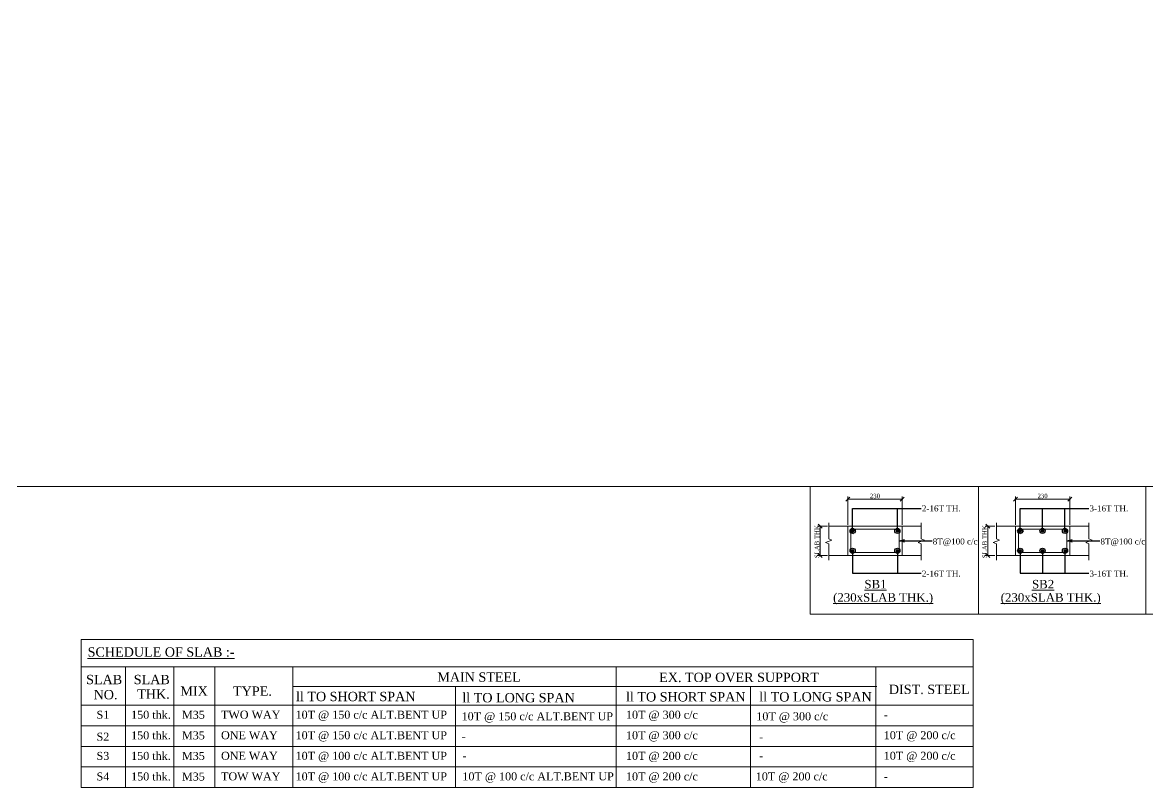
# Model space of a CAD drawing. Header units: millimetres. Extents: x 9781889 to 10654170, y -7832723 to -7608561.
# Drawn here: x 9852249 to 9894432, y -7830743 to -7802073 of the extents above; entities that cross this region are included whole.
import ezdxf

# ---------------------------------------------------------------- set-up
doc = ezdxf.new("R2010")
doc.units = ezdxf.units.MM
doc.header["$LTSCALE"] = 10
doc.header["$PDMODE"] = 3
doc.linetypes.add('HIDDEN', pattern=[0.375, 0.25, -0.125])
for name, color, linetype, lineweight in [('S-CUT OUT LINE', 9, 'Continuous', 0), ('S-DIM L.S.', 7, 'Continuous', 0), ('S-L.S.SECTION', 5, 'Continuous', 0), ('S-L.S.SLAB LINE', 252, 'HIDDEN', 0), ('S-SECTION MARK', 7, 'Continuous', 0), ('S-SHEET', 251, 'Continuous', 0), ('S-STEEL-1', 1, 'Continuous', 0), ('S-TEXT', 7, 'Continuous', 0), ('S-TEXT L.S. BEAM NO.', 30, 'Continuous', 0), ('S-TEXT. L.S.', 7, 'Continuous', 0)]:
    doc.layers.add(name, color=color, linetype=linetype, lineweight=lineweight)
doc.styles.get("Standard").update_dxf_attribs({"font": 'arial.ttf'})
doc.styles.add('TEXT', font='times.ttf')
doc.dimstyles.new('SETU_1', dxfattribs={"dimtxt": 200, "dimasz": 150, "dimexe": 100, "dimexo": 50, "dimgap": 35, "dimtad": 1, "dimdec": 0, "dimzin": 0, "dimdsep": 46, "dimtxsty": 'Standard', "dimblk": 'OBLIQUE', "dimcen": 150, "dimdle": 25, "dimclrd": 256, "dimclre": 7, "dimclrt": 256, "dimadec": 0, "dimazin": 0, "dimtfac": 1, "dimtdec": 0, "dimtofl": 0, "dimtmove": 1, "dimatfit": 3, "dimfxl": 1, "dimtolj": 1, "dimtzin": 0, "dimlwd": -1, "dimlwe": 5, "dimarcsym": 1})
doc.dimstyles.get("Standard").update_dxf_attribs({"dimtxt": 0.18, "dimasz": 0.18, "dimexe": 0.18, "dimexo": 0.0625, "dimgap": 0.09, "dimtad": 0, "dimtih": 1, "dimtoh": 1, "dimdec": 4, "dimzin": 0, "dimdsep": 46, "dimtxsty": 'Standard', "dimcen": 0.09, "dimadec": 0, "dimazin": 0, "dimtfac": 1, "dimtdec": 4, "dimtofl": 0, "dimtmove": 0, "dimatfit": 3, "dimfxl": 1, "dimtolj": 1, "dimtzin": 0, "dimarcsym": 0})

# ---------------------------------------------------------------- blocks, each defined once
blk = doc.blocks.new('_Oblique')
at = {"color": 0, "linetype": 'ByBlock', "lineweight": -2}
blk.add_line((-0.5, -0.5), (0.5, 0.5), dxfattribs=at)
blk = doc.blocks.new('*D1283')
at = {"layer": 'Defpoints', "color": 0, "transparency": 16777216}
for p in [(9882161, -7820945), (9882480, -7820945), (9882480, -7822052)]:
    blk.add_point(p, dxfattribs=at)
at = {"layer": 'S-DIM L.S.', "color": 7, "lineweight": 5, "transparency": 16777216}
for p, q in [((9882430, -7820945), (9882061, -7820945)), ((9882430, -7822052), (9882061, -7822052))]:
    blk.add_line(p, q, dxfattribs=at)
at = {"layer": 'S-DIM L.S.', "color": 7, "transparency": 16777216}
blk.add_line((9882161, -7822077), (9882161, -7820920), dxfattribs=at)
at = {"layer": 'S-DIM L.S.', "color": 7, "transparency": 16777216, "xscale": 150, "yscale": 150, "zscale": 150}
for p, rotation in [((9882161, -7820945), 90), ((9882161, -7822052), 270)]:
    blk.add_blockref('_Oblique', p, dxfattribs=dict(at, rotation=rotation))
at = {"layer": 'S-DIM L.S.', "color": 7, "transparency": 16777216, "insert": (9882041, -7821498), "char_height": 200, "attachment_point": 5, "rotation": 90, "style": 'TEXT'}
blk.add_mtext('\\A1;{\\A1;\\H0.82645x;SLAB THK.}', dxfattribs=at)
blk = doc.blocks.new('*D1284')
at = {"layer": 'Defpoints', "color": 0, "transparency": 16777216}
for p in [(9885233, -7819939), (9883196, -7820945), (9885233, -7820945)]:
    blk.add_point(p, dxfattribs=at)
at = {"layer": 'S-DIM L.S.', "color": 7, "lineweight": 5, "transparency": 16777216}
for p, q in [((9883196, -7820895), (9883196, -7819839)), ((9885233, -7820895), (9885233, -7819839))]:
    blk.add_line(p, q, dxfattribs=at)
at = {"layer": 'S-DIM L.S.', "color": 7, "transparency": 16777216}
blk.add_line((9883171, -7819939), (9885258, -7819939), dxfattribs=at)
at = {"layer": 'S-DIM L.S.', "color": 7, "transparency": 16777216, "xscale": 150, "yscale": 150, "zscale": 150, "rotation": 180}
blk.add_blockref('_Oblique', (9883196, -7819939), dxfattribs=at)
at = {"layer": 'S-DIM L.S.', "color": 7, "transparency": 16777216, "xscale": 150, "yscale": 150, "zscale": 150}
blk.add_blockref('_Oblique', (9885233, -7819939), dxfattribs=at)
at = {"layer": 'S-DIM L.S.', "color": 7, "transparency": 16777216, "insert": (9884214, -7819819), "char_height": 200, "attachment_point": 5, "style": 'TEXT'}
blk.add_mtext('\\A1;{\\A1;\\H0.82645x;230}', dxfattribs=at)
blk = doc.blocks.new('*D1285')
at = {"layer": 'Defpoints', "color": 0, "transparency": 16777216}
for p in [(9888445, -7820945), (9888764, -7820945), (9888764, -7822052)]:
    blk.add_point(p, dxfattribs=at)
at = {"layer": 'S-DIM L.S.', "color": 7, "lineweight": 5, "transparency": 16777216}
for p, q in [((9888714, -7820945), (9888345, -7820945)), ((9888714, -7822052), (9888345, -7822052))]:
    blk.add_line(p, q, dxfattribs=at)
at = {"layer": 'S-DIM L.S.', "color": 7, "transparency": 16777216}
blk.add_line((9888445, -7822077), (9888445, -7820920), dxfattribs=at)
at = {"layer": 'S-DIM L.S.', "color": 7, "transparency": 16777216, "xscale": 150, "yscale": 150, "zscale": 150}
for p, rotation in [((9888445, -7820945), 90), ((9888445, -7822052), 270)]:
    blk.add_blockref('_Oblique', p, dxfattribs=dict(at, rotation=rotation))
at = {"layer": 'S-DIM L.S.', "color": 7, "transparency": 16777216, "insert": (9888326, -7821498), "char_height": 200, "attachment_point": 5, "rotation": 90, "style": 'TEXT'}
blk.add_mtext('\\A1;{\\A1;\\H0.82645x;SLAB THK.}', dxfattribs=at)
blk = doc.blocks.new('*D1286')
at = {"layer": 'Defpoints', "color": 0, "transparency": 16777216}
for p in [(9891517, -7819939), (9889480, -7820945), (9891517, -7820945)]:
    blk.add_point(p, dxfattribs=at)
at = {"layer": 'S-DIM L.S.', "color": 7, "lineweight": 5, "transparency": 16777216}
for p, q in [((9889480, -7820895), (9889480, -7819839)), ((9891517, -7820895), (9891517, -7819839))]:
    blk.add_line(p, q, dxfattribs=at)
at = {"layer": 'S-DIM L.S.', "color": 7, "transparency": 16777216}
blk.add_line((9889455, -7819939), (9891542, -7819939), dxfattribs=at)
at = {"layer": 'S-DIM L.S.', "color": 7, "transparency": 16777216, "xscale": 150, "yscale": 150, "zscale": 150, "rotation": 180}
blk.add_blockref('_Oblique', (9889480, -7819939), dxfattribs=at)
at = {"layer": 'S-DIM L.S.', "color": 7, "transparency": 16777216, "xscale": 150, "yscale": 150, "zscale": 150}
blk.add_blockref('_Oblique', (9891517, -7819939), dxfattribs=at)
at = {"layer": 'S-DIM L.S.', "color": 7, "transparency": 16777216, "insert": (9890499, -7819819), "char_height": 200, "attachment_point": 5, "style": 'TEXT'}
blk.add_mtext('\\A1;{\\A1;\\H0.82645x;230}', dxfattribs=at)

msp = doc.modelspace()

# ---------------------------------------------------------------- hatches: boundary and pattern name
at = {"layer": 'S-STEEL-1'}
h = msp.add_hatch(color=256, dxfattribs=at)
edge = h.paths.add_edge_path()
edge.add_arc((9883375.9, -7821124.7), 47.6, 0, 360)
h = msp.add_hatch(color=256, dxfattribs=at)
edge = h.paths.add_edge_path()
edge.add_arc((9885053.1, -7821124.7), 47.6, -180, 180, ccw=False)
h = msp.add_hatch(color=256, dxfattribs=at)
edge = h.paths.add_edge_path()
edge.add_arc((9889660.3, -7821124.7), 47.6, 0, 360)
h = msp.add_hatch(color=256, dxfattribs=at)
edge = h.paths.add_edge_path()
edge.add_arc((9890498.9, -7821124.7), 47.6, -180, 180, ccw=False)
h = msp.add_hatch(color=256, dxfattribs=at)
edge = h.paths.add_edge_path()
edge.add_arc((9891337.5, -7821124.7), 47.6, -180, 180, ccw=False)
h = msp.add_hatch(color=256, dxfattribs=at)
edge = h.paths.add_edge_path()
edge.add_arc((9883375.9, -7821872), 47.6, 0, 360, ccw=False)
h = msp.add_hatch(color=256, dxfattribs=at)
edge = h.paths.add_edge_path()
edge.add_arc((9885053.1, -7821872), 47.6, 180, 540)
h = msp.add_hatch(color=256, dxfattribs=at)
edge = h.paths.add_edge_path()
edge.add_arc((9889660.3, -7821872), 47.6, 0, 360, ccw=False)
h = msp.add_hatch(color=256, dxfattribs=at)
edge = h.paths.add_edge_path()
edge.add_arc((9890498.9, -7821872), 47.6, 180, 540)
h = msp.add_hatch(color=256, dxfattribs=at)
edge = h.paths.add_edge_path()
edge.add_arc((9891337.5, -7821872), 47.6, 180, 540)

# ---------------------------------------------------------------- linework, layer by layer
at = {"layer": 'S-CUT OUT LINE', "color": 5}
for points in [[(9882480.1, -7820827.3), (9882480.1, -7821423.3), (9882599.1, -7821472.1), (9882360.6, -7821556.6), (9882480.1, -7821609.5), (9882480.1, -7822224.9)], [(9885948.9, -7820827.3), (9885948.9, -7821423.3), (9886067.9, -7821472.1), (9885829.4, -7821556.6), (9885948.9, -7821609.5), (9885948.9, -7822224.9)], [(9888764.5, -7820827.3), (9888764.5, -7821423.3), (9888883.5, -7821472.1), (9888645, -7821556.6), (9888764.5, -7821609.5), (9888764.5, -7822224.9)], [(9892233.3, -7820827.3), (9892233.3, -7821423.3), (9892352.3, -7821472.1), (9892113.8, -7821556.6), (9892233.3, -7821609.5), (9892233.3, -7822224.9)]]:
    msp.add_lwpolyline(points, dxfattribs=at)
at = {"layer": 'S-L.S.SECTION'}
for p, q in [((9882480.1, -7820944.8), (9883196, -7820944.8)), ((9885233, -7820944.8), (9883196, -7820944.8)), ((9885948.9, -7820944.8), (9885233, -7820944.8)), ((9888764.5, -7820944.8), (9889480.4, -7820944.8)), ((9891517.4, -7820944.8), (9889480.4, -7820944.8)), ((9892233.3, -7820944.8), (9891517.4, -7820944.8)), ((9882480.1, -7822051.9), (9883196, -7822051.9)), ((9883196, -7822051.9), (9885233, -7822051.9)), ((9885948.9, -7822051.9), (9885233, -7822051.9)), ((9888764.5, -7822051.9), (9889480.4, -7822051.9)), ((9889480.4, -7822051.9), (9891517.4, -7822051.9)), ((9892233.3, -7822051.9), (9891517.4, -7822051.9))]:
    msp.add_line(p, q, dxfattribs=at)
at = {"layer": 'S-L.S.SLAB LINE', "linetype": 'HIDDEN', "ltscale": 0.4}
for p, q in [((9883196, -7820944.8), (9883196, -7822051.9)), ((9885233, -7820944.8), (9885233, -7822051.9)), ((9889480.4, -7820944.8), (9889480.4, -7822051.9)), ((9891517.4, -7820944.8), (9891517.4, -7822051.9))]:
    msp.add_line(p, q, dxfattribs=at)
at = {"layer": 'S-SHEET'}
msp.add_lwpolyline([(9783189.2, -7730083.6), (9900496, -7730083.6), (9900496, -7819468.5), (9783189.2, -7819468.5)], close=True, dxfattribs=at)
at = {"layer": 'S-SHEET', "color": 8}
for points in [[(9881781.6, -7819468.5), (9888090, -7819468.5), (9888090, -7824251.1), (9881781.6, -7824251.1)], [(9888090, -7819468.5), (9894374.7, -7819468.5), (9894374.7, -7824251.1), (9888090, -7824251.1)], [(9894374.7, -7819468.5), (9901050.5, -7819468.5), (9901050.5, -7824251.1), (9894374.7, -7824251.1)]]:
    msp.add_lwpolyline(points, close=True, dxfattribs=at)
at = {"layer": 'S-STEEL-1'}
for p, q in [((9883306.7, -7821137), (9883406.5, -7821236.8)), ((9883392.9, -7821055.5), (9883492.7, -7821155.3)), ((9889591.1, -7821137), (9889690.8, -7821236.8)), ((9889677.3, -7821055.5), (9889777.1, -7821155.3))]:
    msp.add_line(p, q, dxfattribs=at)
for points in [[(9883306.7, -7821055.5), (9885122.3, -7821055.5), (9885122.3, -7821941.2), (9883306.7, -7821941.2)], [(9889591.1, -7821055.5), (9891406.7, -7821055.5), (9891406.7, -7821941.2), (9889591.1, -7821941.2)]]:
    msp.add_lwpolyline(points, close=True, dxfattribs=at)
for centre in [(9883375.9, -7821124.7), (9885053.1, -7821124.7), (9889660.3, -7821124.7), (9890498.9, -7821124.7), (9891337.5, -7821124.7), (9883375.9, -7821872), (9885053.1, -7821872), (9889660.3, -7821872), (9890498.9, -7821872), (9891337.5, -7821872)]:
    msp.add_circle(centre, 47.6, dxfattribs=at)
at = {"layer": 'S-TEXT', "ltscale": 50}
for p, q in [((9854455, -7830743), (9854455, -7825194.4)), ((9854455, -7825194.4), (9887890.6, -7825194.4)), ((9887890.6, -7825194.4), (9887890.6, -7830743)), ((9887890.6, -7825194.4), (9887890.6, -7830743)), ((9887890.6, -7826222.9), (9854455, -7826222.9)), ((9856113.4, -7830743), (9856113.4, -7826222.9)), ((9857927.1, -7830743), (9857927.1, -7826222.9)), ((9859455.3, -7830743), (9859455.3, -7826222.9)), ((9862390.3, -7826222.9), (9862390.3, -7830743)), ((9874514.6, -7826222.9), (9874514.6, -7830743)), ((9884245.1, -7830743), (9884245.1, -7826222.9)), ((9862390.3, -7826955.2), (9884245.1, -7826955.2)), ((9862413.8, -7826955.2), (9884288.2, -7826955.2)), ((9868484.2, -7830743), (9868484.2, -7826955.2)), ((9879546.3, -7830743), (9879546.3, -7826955.2)), ((9854455, -7827659.9), (9887890.6, -7827659.9)), ((9854455, -7828430.7), (9887890.6, -7828430.7)), ((9854455, -7829201.5), (9887890.6, -7829201.5)), ((9854455, -7829201.5), (9887890.6, -7829201.5)), ((9854455, -7829972.2), (9887890.6, -7829972.2)), ((9854455, -7830743), (9887890.6, -7830743))]:
    msp.add_line(p, q, dxfattribs=at)

# ---------------------------------------------------------------- texts
at = {"layer": 'S-TEXT', "color": 1, "ltscale": 50, "style": 'TEXT'}
msp.add_text('%%USCHEDULE OF SLAB :-', height=350, dxfattribs=at).set_placement((9854691.6, -7825840.3))
at = {"layer": 'S-TEXT', "ltscale": 50, "style": 'TEXT'}
for s, height, p in [('SLAB', 350, (9854634.4, -7826871)), ('SLAB', 350, (9856420.4, -7826871)), ('MAIN STEEL', 350, (9867803.7, -7826779.4)), ('EX. TOP OVER SUPPORT', 350, (9876121.5, -7826790.3)), ('THK.', 350, (9856550.3, -7827417.5)), ('MIX', 350, (9858170.6, -7827305.7)), ('TYPE.', 350, (9860144.3, -7827305.7)), ('DIST. STEEL', 350, (9884735.7, -7827239.4)), ('NO.', 350, (9854914.3, -7827437.5)), ('ll TO SHORT SPAN', 350, (9862503.9, -7827507.8)), ('ll TO LONG SPAN', 350, (9868741.8, -7827551.6)), ('ll TO SHORT SPAN', 350, (9874878.7, -7827519.8)), ('ll TO LONG SPAN', 350, (9879876.5, -7827519.8)), ('S1', 300, (9855026.2, -7828166.8)), ('150 thk.', 300, (9856322.6, -7828166.8)), ('M35', 300, (9858229.2, -7828169.4)), ('TWO WAY', 300, (9859693.2, -7828162.8)), ('10T @ 150 c/c ALT.BENT UP', 300, (9862488.8, -7828164.2)), ('10T @ 150 c/c ALT.BENT UP', 300, (9868714.3, -7828225)), ('10T @ 300 c/c  ', 300, (9874876.9, -7828165)), ('10T @ 300 c/c  ', 300, (9879764.4, -7828225)), ('-', 300, (9884542, -7828162)), ('S2', 300, (9855026.2, -7828989.9)), ('150 thk.', 300, (9856322.6, -7828937.6)), ('M35', 300, (9858229.2, -7828940.2)), ('ONE WAY', 300, (9859693.2, -7828933.5)), ('10T @ 150 c/c ALT.BENT UP', 300, (9862488.8, -7828935)), ('10T @ 300 c/c  ', 300, (9874876.9, -7828935.8)), ('10T @ 200 c/c', 300, (9884542, -7828932.8)), ('-', 300, (9868714.3, -7828982.5)), ('-', 300, (9879871.5, -7828995.8)), ('S3', 300, (9855026.2, -7829708.4)), ('150 thk.', 300, (9856322.6, -7829708.4)), ('M35', 300, (9858229.2, -7829710.9)), ('ONE WAY', 300, (9859693.2, -7829704.3)), ('10T @ 100 c/c ALT.BENT UP', 300, (9862488.8, -7829705.8)), ('-', 300, (9868743.3, -7829705.8)), ('10T @ 200 c/c  ', 300, (9874876.9, -7829706.6)), ('-', 300, (9879872.3, -7829706.6)), ('10T @ 200 c/c', 300, (9884542, -7829703.6)), ('S4', 300, (9855026.2, -7830479.1)), ('150 thk.', 300, (9856322.6, -7830479.1)), ('M35', 300, (9858229.2, -7830481.7)), ('TOW WAY', 300, (9859693.2, -7830475)), ('10T @ 100 c/c ALT.BENT UP', 300, (9862488.8, -7830476.5)), ('10T @ 100 c/c ALT.BENT UP', 300, (9868743.3, -7830476.5)), ('10T @ 200 c/c  ', 300, (9874876.9, -7830477.3)), ('10T @ 200 c/c  ', 300, (9879744.4, -7830477.3)), ('-', 300, (9884542, -7830474.3))]:
    msp.add_text(s, height=height, dxfattribs=at).set_placement(p)
at = {"layer": 'S-TEXT L.S. BEAM NO.', "linetype": 'ByBlock', "style": 'TEXT'}
for s, height, p in [('%%USB1', 319.27, (9883816.9, -7823282)), ('%%USB2', 319.27, (9890101.3, -7823282)), ('%%U(230xSLAB THK.)', 319.275, (9882643.3, -7823780.1)), ('%%U(230xSLAB THK.)', 319.275, (9888927.7, -7823780.1))]:
    msp.add_text(s, height=height, dxfattribs=at).set_placement(p)
at = {"layer": 'S-TEXT. L.S.', "style": 'TEXT'}
for s, p in [('2-16T TH.', (9885972.6, -7820394.5)), ('3-16T TH.', (9892257, -7820394.5)), ('8T@100 c/c', (9886379.2, -7821633.9)), ('8T@100 c/c', (9892668, -7821633.9)), ('2-16T TH.', (9885972.6, -7822840.1)), ('3-16T TH.', (9892257, -7822840.1))]:
    msp.add_text(s, height=225, dxfattribs=at).set_placement(p)

# ---------------------------------------------------------------- dimensions: what is measured, and where the dimension line sits
at = {"layer": 'S-DIM L.S.', "color": 7}
for base, p1, p2, picture, middle in [((9885233, -7819938.5), (9883196, -7820944.8), (9885233, -7820944.8), '*D1284', (9884214.5, -7819938.5)), ((9891517.4, -7819938.5), (9889480.4, -7820944.8), (9891517.4, -7820944.8), '*D1286', (9890498.9, -7819938.5))]:
    dim = msp.add_linear_dim(base=base, p1=p1, p2=p2, text='{\\A1;\\H0.82645x;230}', dimstyle='SETU_1', override={"dimtxsty": 'TEXT', "dimclrd": 7, "dimclre": 7, "dimclrt": 7}, dxfattribs=at)
    dim.commit()
    dim.dimension.update_dxf_attribs({"geometry": picture, "text_midpoint": middle, "dimtype": 160})
for base, p1, p2, picture, middle in [((9882160.8, -7820944.8), (9882480.1, -7822051.9), (9882480.1, -7820944.8), '*D1283', (9882160.8, -7821498.3)), ((9888445.2, -7820944.8), (9888764.5, -7822051.9), (9888764.5, -7820944.8), '*D1285', (9888445.2, -7821498.3))]:
    dim = msp.add_linear_dim(base=base, p1=p1, p2=p2, angle=90, text='{\\A1;\\H0.82645x;SLAB THK.}', dimstyle='SETU_1', override={"dimtxsty": 'TEXT', "dimclrd": 7, "dimclre": 7, "dimclrt": 7}, dxfattribs=at)
    dim.commit()
    dim.dimension.update_dxf_attribs({"geometry": picture, "text_midpoint": middle, "dimtype": 160})

# ---------------------------------------------------------------- leaders
at = {"layer": 'S-SECTION MARK'}
for points, override in [([(9883375.9, -7821124.7), (9883375.9, -7820281.9), (9885948.7, -7820281.9)], {"dimasz": 195, "dimclrd": 256, "dimldrblk": 'Origin', "dimfxl": 0.5}), ([(9885053.1, -7821124.7), (9885053.1, -7820281.9), (9885948.7, -7820281.9)], {"dimasz": 195, "dimclrd": 256, "dimldrblk": 'Origin', "dimfxl": 0.5}), ([(9889660.3, -7821124.7), (9889660.3, -7820281.9), (9892233.1, -7820281.9)], {"dimasz": 195, "dimclrd": 256, "dimldrblk": 'Origin', "dimfxl": 0.5}), ([(9890498.9, -7821124.7), (9890498.9, -7820281.9)], {"dimasz": 195, "dimclrd": 256, "dimldrblk": 'Origin', "dimfxl": 0.5}), ([(9891337.5, -7821124.7), (9891337.5, -7820281.9), (9892233.1, -7820281.9)], {"dimasz": 195, "dimclrd": 256, "dimldrblk": 'Origin', "dimfxl": 0.5}), ([(9885122.3, -7821498.3), (9886352.4, -7821498.3)], {"dimasz": 200, "dimclrd": 256, "dimldrblk": 'Open30', "dimfxl": 0.5}), ([(9891406.7, -7821498.3), (9892641.2, -7821498.3)], {"dimasz": 200, "dimclrd": 256, "dimldrblk": 'Open30', "dimfxl": 0.5}), ([(9883375.9, -7821872), (9883375.9, -7822714.8), (9885948.7, -7822714.8)], {"dimasz": 195, "dimclrd": 256, "dimldrblk": 'Origin', "dimfxl": 0.5}), ([(9885053.1, -7821872), (9885053.1, -7822714.8), (9885948.7, -7822714.8)], {"dimasz": 195, "dimclrd": 256, "dimldrblk": 'Origin', "dimfxl": 0.5}), ([(9889660.3, -7821872), (9889660.3, -7822714.8), (9892233.1, -7822714.8)], {"dimasz": 195, "dimclrd": 256, "dimldrblk": 'Origin', "dimfxl": 0.5}), ([(9890498.9, -7821872), (9890498.9, -7822714.8)], {"dimasz": 195, "dimclrd": 256, "dimldrblk": 'Origin', "dimfxl": 0.5}), ([(9891337.5, -7821872), (9891337.5, -7822714.8), (9892233.1, -7822714.8)], {"dimasz": 195, "dimclrd": 256, "dimldrblk": 'Origin', "dimfxl": 0.5})]:
    msp.add_leader(points, dimstyle='Standard', override=override, dxfattribs=at)

doc.saveas('drawing.dxf')
